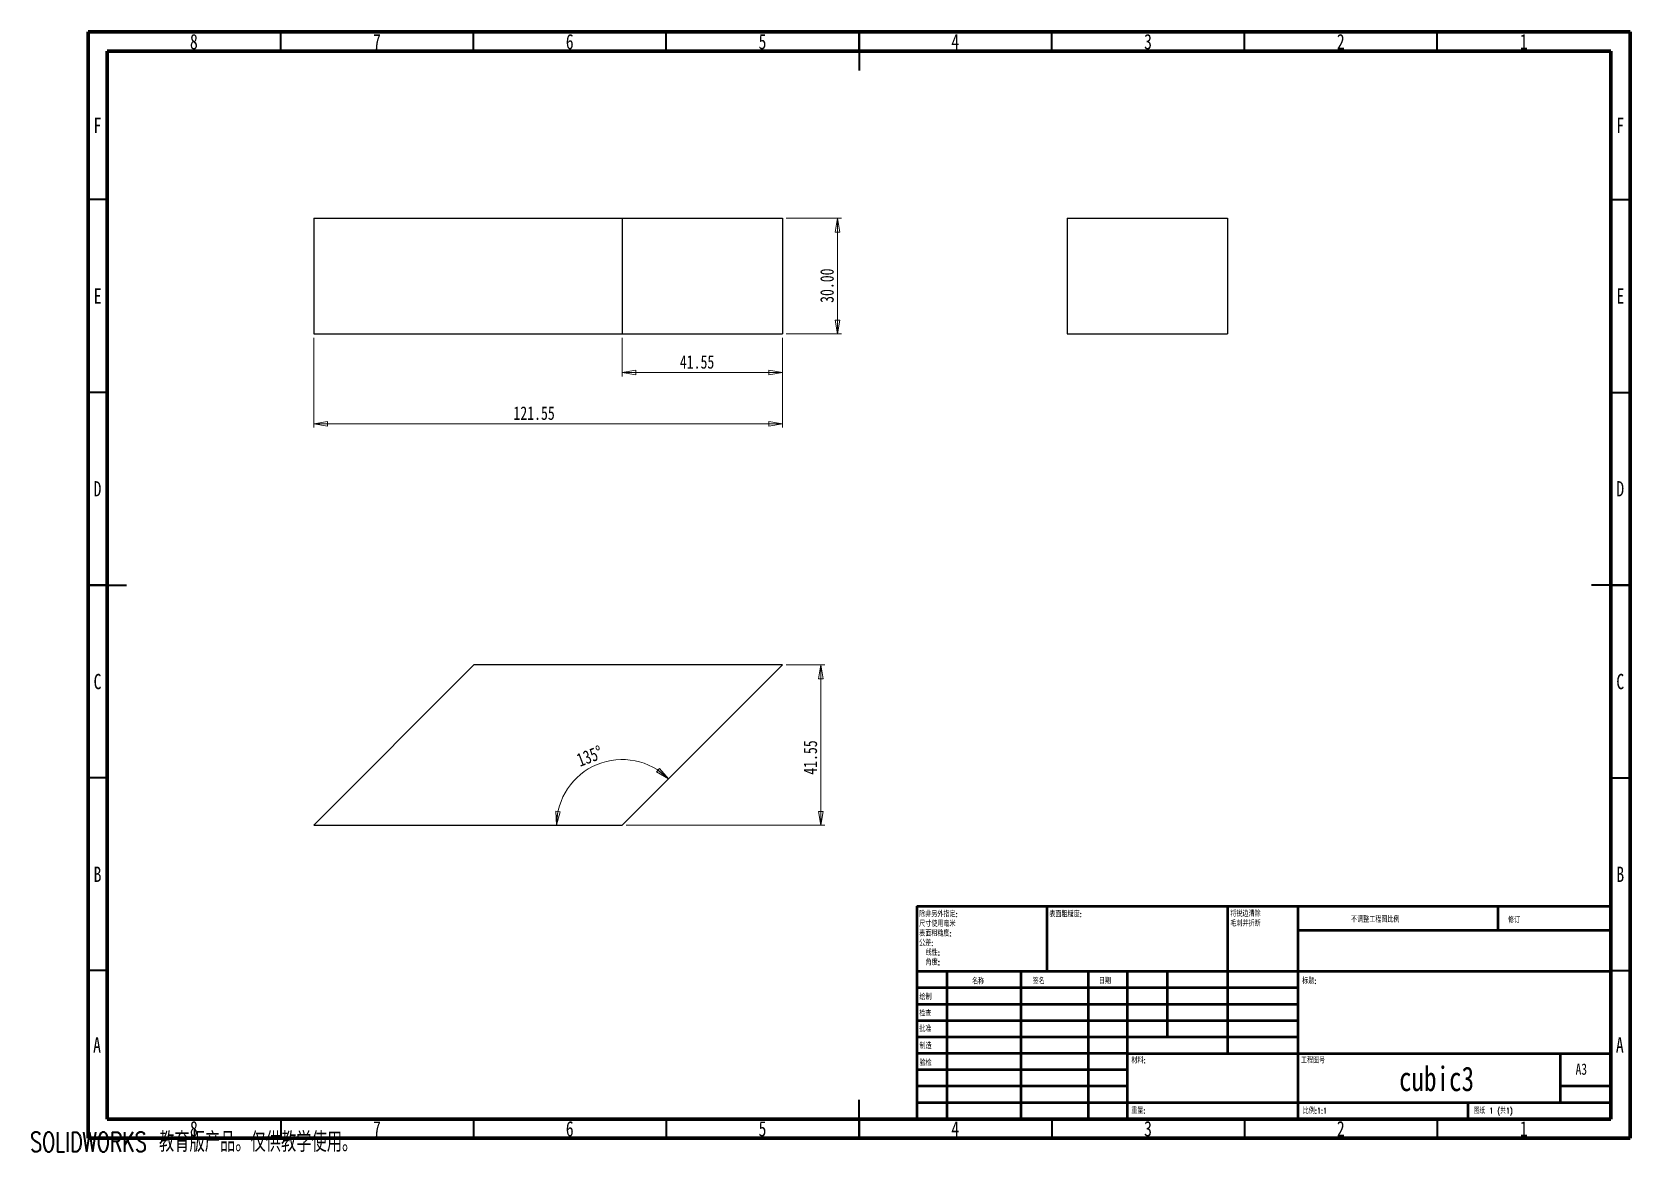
# Model space of a CAD drawing. Header units: millimetres. Extents: x 0 to 415, y 1 to 292.
import ezdxf

# ---------------------------------------------------------------- set-up
doc = ezdxf.new("R2010")
doc.units = ezdxf.units.MM
doc.styles.add('SLDTEXTSTYLE0', font='TXT', dxfattribs={"width": 0.75})
doc.styles.add('SLDTEXTSTYLE1', font='TXT', dxfattribs={"width": 0.75, "bigfont": 'bigfont'})
doc.styles.add('SLDTEXTSTYLE2', font='TXT', dxfattribs={"width": 0.694444, "bigfont": 'bigfont'})
doc.styles.add('SLDTEXTSTYLE3', font='TXT', dxfattribs={"width": 0.7, "bigfont": 'bigfont'})
doc.dimstyles.new('SLDDIMSTYLE0', dxfattribs={"dimtxt": 3.5, "dimasz": 3.556, "dimexe": 0, "dimexo": 0.0625, "dimgap": 0.875, "dimtad": 1, "dimrnd": 1e-09, "dimzin": 12, "dimdsep": 46, "dimtxsty": 'SLDTEXTSTYLE0', "dimblk1": 'CLOSED', "dimblk2": 'CLOSED', "dimsah": 1, "dimcen": 0.09, "dimadec": 0, "dimazin": 3, "dimtfac": 1, "dimtofl": 0, "dimtmove": 0, "dimatfit": 3, "dimldrblk": 'CLOSED', "dimfxl": 1, "dimfrac": 2, "dimtolj": 1, "dimtzin": 12, "dimarcsym": 0})
doc.dimstyles.new('SLDDIMSTYLE1', dxfattribs={"dimtxt": 3.5, "dimasz": 3.556, "dimexe": 0, "dimexo": 0.0625, "dimgap": 0.875, "dimtad": 1, "dimrnd": 1e-09, "dimzin": 4, "dimdsep": 46, "dimtxsty": 'SLDTEXTSTYLE0', "dimblk1": 'CLOSED', "dimblk2": 'CLOSED', "dimsah": 1, "dimcen": 0.09, "dimadec": 0, "dimazin": 1, "dimtfac": 1, "dimtofl": 0, "dimtmove": 0, "dimatfit": 3, "dimldrblk": 'CLOSED', "dimfxl": 1, "dimfrac": 2, "dimtolj": 1, "dimtzin": 12, "dimarcsym": 0})
doc.dimstyles.new('SLDDIMSTYLE2', dxfattribs={"dimtxt": 3.5, "dimasz": 3.556, "dimexe": 0, "dimexo": 0.0625, "dimgap": 0.875, "dimtad": 1, "dimdec": 4, "dimzin": 12, "dimdsep": 46, "dimtxsty": 'SLDTEXTSTYLE0', "dimblk1": 'CLOSED', "dimblk2": 'CLOSED', "dimsah": 1, "dimcen": 0.09, "dimazin": 3, "dimtfac": 1, "dimtofl": 0, "dimtmove": 0, "dimatfit": 3, "dimldrblk": 'CLOSED', "dimfxl": 1, "dimfrac": 2, "dimtolj": 1, "dimtzin": 12, "dimarcsym": 0})

# ---------------------------------------------------------------- blocks, each defined once
blk = doc.blocks.new('SW_NOTE_0')
at = {"color": 0, "linetype": 'Continuous', "lineweight": 0, "char_height": 1.5, "attachment_point": 1, "style": 'SLDTEXTSTYLE1'}
for s, insert in [('除非另外指定:', (0, 1.93)), ('表面粗糙度:', (0, -3.07)), ('尺寸使用毫米', (0, -0.57)), ('公差:', (0, -5.57)), ('线性:', (1.69, -8.07)), ('角度:', (1.69, -10.57))]:
    blk.add_mtext(s, dxfattribs=dict(at, insert=insert))
blk = doc.blocks.new('SW_NOTE_0_1')
at = {"color": 0, "linetype": 'Continuous', "lineweight": 0, "char_height": 1.5, "attachment_point": 1, "style": 'SLDTEXTSTYLE1'}
for s, insert in [('将锐边清除', (0, 1.93)), ('毛刺并折断', (0, -0.57))]:
    blk.add_mtext(s, dxfattribs=dict(at, insert=insert))
blk = doc.blocks.new('_Closed')
at = {"color": 0, "linetype": 'ByBlock', "lineweight": -2}
for p, q in [((-1, 0.166667), (0, 0)), ((-1, 0.166667), (-1, -0.166667)), ((0, 0), (-1, -0.166667)), ((0, 0), (-1, 0))]:
    blk.add_line(p, q, dxfattribs=at)
blk = doc.blocks.new('_D')
at = {"color": 7, "linetype": 'Continuous', "lineweight": 0}
for p, q in [((73.57, 212.66), (73.57, 189.36)), ((195.12, 212.66), (195.12, 189.36)), ((73.57, 190.36), (195.12, 190.36))]:
    blk.add_line(p, q, dxfattribs=at)
at = {"color": 7, "linetype": 'Continuous', "lineweight": 18, "xscale": 3.556, "yscale": 3.556, "rotation": 180}
blk.add_blockref('_Closed', (73.57, 190.36, -20.77), dxfattribs=at)
at = {"color": 7, "linetype": 'Continuous', "lineweight": 18, "xscale": 3.556, "yscale": 3.556}
blk.add_blockref('_Closed', (195.12, 190.36, -20.77), dxfattribs=at)
at = {"color": 7, "linetype": 'Continuous', "lineweight": 18, "insert": (125.36, 194.88), "char_height": 3.5, "attachment_point": 1, "style": 'SLDTEXTSTYLE0'}
blk.add_mtext('121.55', dxfattribs=at)
blk = doc.blocks.new('_D_1')
at = {"color": 7, "linetype": 'Continuous', "lineweight": 0}
for p, q in [((153.57, 212.66), (153.57, 202.66)), ((195.12, 212.66), (195.12, 202.66)), ((153.57, 203.66), (195.12, 203.66))]:
    blk.add_line(p, q, dxfattribs=at)
at = {"color": 7, "linetype": 'Continuous', "lineweight": 18, "xscale": 3.556, "yscale": 3.556, "rotation": 180}
blk.add_blockref('_Closed', (153.57, 203.66, -20.77), dxfattribs=at)
at = {"color": 7, "linetype": 'Continuous', "lineweight": 18, "xscale": 3.556, "yscale": 3.556}
blk.add_blockref('_Closed', (195.12, 203.66, -20.77), dxfattribs=at)
at = {"color": 7, "linetype": 'Continuous', "lineweight": 18, "insert": (168.53, 208.17), "char_height": 3.5, "attachment_point": 1, "style": 'SLDTEXTSTYLE0'}
blk.add_mtext('41.55', dxfattribs=at)
blk = doc.blocks.new('_D_2')
at = {"color": 7, "linetype": 'Continuous', "lineweight": 0}
for p, q in [((196.12, 243.66), (210.44, 243.66)), ((209.44, 243.66), (209.44, 213.66)), ((196.12, 213.66), (210.44, 213.66))]:
    blk.add_line(p, q, dxfattribs=at)
at = {"color": 7, "linetype": 'Continuous', "lineweight": 18, "xscale": 3.556, "yscale": 3.556}
for p, rotation in [((209.44, 243.66, -20.77), 90), ((209.44, 213.66, -20.77), 270)]:
    blk.add_blockref('_Closed', p, dxfattribs=dict(at, rotation=rotation))
at = {"color": 7, "linetype": 'Continuous', "lineweight": 18, "insert": (204.93, 221.72), "char_height": 3.5, "attachment_point": 1, "rotation": 90, "style": 'SLDTEXTSTYLE0'}
blk.add_mtext('30.00', dxfattribs=at)
blk = doc.blocks.new('_D_3')
at = {"color": 7, "linetype": 'Continuous', "lineweight": 0}
for p, q in [((196.12, 127.79), (206.12, 127.79)), ((205.12, 127.79), (205.12, 86.24)), ((154.57, 86.24), (206.12, 86.24))]:
    blk.add_line(p, q, dxfattribs=at)
at = {"color": 7, "linetype": 'Continuous', "lineweight": 18, "xscale": 3.556, "yscale": 3.556}
for p, rotation in [((205.12, 127.79, -15), 90), ((205.12, 86.24, -15), 270)]:
    blk.add_blockref('_Closed', p, dxfattribs=dict(at, rotation=rotation))
at = {"color": 7, "linetype": 'Continuous', "lineweight": 18, "insert": (200.61, 99.32), "char_height": 3.5, "attachment_point": 1, "rotation": 90, "style": 'SLDTEXTSTYLE0'}
blk.add_mtext('41.55', dxfattribs=at)
blk = doc.blocks.new('_D_4')
at = {"color": 7, "linetype": 'Continuous', "lineweight": 18}
blk.add_arc((153.57, 86.24), 17.02, 45, 180, dxfattribs=at)
at = {"color": 7, "linetype": 'Continuous', "lineweight": 18, "xscale": 3.556, "yscale": 3.556}
for p, rotation in [((165.6, 98.27, -15), 320.9010063532), ((136.55, 86.24, -15), 264.0989936468)]:
    blk.add_blockref('_Closed', p, dxfattribs=dict(at, rotation=rotation))
at = {"color": 7, "linetype": 'Continuous', "lineweight": 18, "insert": (141.38, 104.62), "char_height": 3.5, "attachment_point": 1, "rotation": 20.9458, "style": 'SLDTEXTSTYLE0'}
blk.add_mtext('135°', dxfattribs=at)

msp = doc.modelspace()

# ---------------------------------------------------------------- linework, layer by layer
at = {"color": 7, "linetype": 'Continuous', "lineweight": 70}
for p, q in [((15, 5), (15, 292)), ((15, 292), (415, 292)), ((415, 292), (415, 5)), ((20, 10), (20, 287)), ((20, 287), (410, 287)), ((410, 287), (410, 10)), ((410, 10), (20, 10)), ((415, 5), (15, 5))]:
    msp.add_line(p, q, dxfattribs=at)
at = {"color": 7, "linetype": 'Continuous', "lineweight": 35}
for p, q in [((65, 287), (65, 292)), ((115, 287), (115, 292)), ((165, 287), (165, 292)), ((215, 292), (215, 282)), ((215, 287), (215, 292)), ((265, 287), (265, 292)), ((315, 287), (315, 292)), ((365, 287), (365, 292)), ((20, 248.5), (15, 248.5)), ((410, 248.5), (415, 248.5)), ((20, 198.5), (15, 198.5)), ((410, 198.5), (415, 198.5)), ((15, 148.5), (25, 148.5)), ((20, 148.5), (15, 148.5)), ((415, 148.5), (405, 148.5)), ((410, 148.5), (415, 148.5)), ((20, 98.5), (15, 98.5)), ((410, 98.5), (415, 98.5)), ((20, 48.5), (15, 48.5)), ((410, 48.5), (415, 48.5)), ((215, 5), (215, 15)), ((65, 10), (65, 5)), ((115, 10), (115, 5)), ((165, 10), (165, 5)), ((215, 10), (215, 5)), ((265, 10), (265, 5)), ((315, 10), (315, 5)), ((365, 10), (365, 5))]:
    msp.add_line(p, q, dxfattribs=at)
at = {"color": 7, "linetype": 'Continuous', "lineweight": 25}
for p, q in [((73.56979, 243.66074), (73.56979, 213.66074)), ((73.56979, 243.66074), (153.56979, 243.66074)), ((153.56979, 243.66074), (153.56979, 213.66074)), ((153.56979, 243.66074), (195.11979, 243.66074)), ((195.11979, 243.66074), (195.11979, 213.66074)), ((269.01028, 243.66074), (269.01028, 213.66074)), ((269.01028, 243.66074), (310.56028, 243.66074)), ((310.56028, 243.66074), (310.56028, 213.66074)), ((73.56979, 213.66074), (153.56979, 213.66074)), ((153.56979, 213.66074), (195.11979, 213.66074)), ((269.01028, 213.66074), (310.56028, 213.66074)), ((115.11979, 127.78666), (73.56979, 86.23666)), ((195.11979, 127.78666), (115.11979, 127.78666)), ((153.56979, 86.23666), (195.11979, 127.78666)), ((73.56979, 86.23666), (153.56979, 86.23666))]:
    msp.add_line(p, q, dxfattribs=at)
at = {"color": 7, "linetype": 'Continuous', "lineweight": 50}
for p, q in [((230, 65.25), (410, 65.25)), ((230, 65.25), (230, 10)), ((263.8, 48.25), (263.8, 65.25)), ((310.6, 65.25), (310.6, 27)), ((328.8, 65.25), (328.8, 10)), ((380.8, 58.875), (380.8, 65.25)), ((410, 58.875), (328.8, 58.875)), ((410, 48.25), (230, 48.25)), ((237.8, 48.25), (237.8, 10)), ((256.99095, 48.25), (256.99095, 10)), ((274.39893, 48.25), (274.39893, 10)), ((284.6, 10), (284.6, 48.25)), ((295, 31.25), (295, 48.25)), ((328.8, 44), (230, 44)), ((328.8, 39.75), (230, 39.75)), ((328.8, 35.5), (230, 35.5)), ((328.8, 31.25), (230, 31.25)), ((284.6, 27), (230, 27)), ((284.6, 27), (410, 27)), ((397, 14.25), (397, 27)), ((284.6, 22.74993), (230, 22.74993)), ((284.6, 18.5), (230, 18.5)), ((410, 18.5), (397, 18.5)), ((230, 14.25), (410, 14.25)), ((373, 10), (373, 14.25))]:
    msp.add_line(p, q, dxfattribs=at)

# ---------------------------------------------------------------- block references
at = {"color": 7, "linetype": 'Continuous', "lineweight": 0}
for name, p in [('SW_NOTE_0', (230.59367, 61.98737)), ('SW_NOTE_0_1', (311.30922, 62.06949))]:
    msp.add_blockref(name, p, dxfattribs=at)

# ---------------------------------------------------------------- texts
for s, insert, char_height, attachment_point, style in [('8', (42.46004, 291.47636), 3.96875, 2, 'SLDTEXTSTYLE0'), ('7', (89.96004, 291.47636), 3.96875, 2, 'SLDTEXTSTYLE0'), ('6', (139.96004, 291.47636), 3.96875, 2, 'SLDTEXTSTYLE0'), ('5', (189.96004, 291.47636), 3.96875, 2, 'SLDTEXTSTYLE0'), ('4', (239.96004, 291.47636), 3.96875, 2, 'SLDTEXTSTYLE0'), ('3', (289.96004, 291.47636), 3.96875, 2, 'SLDTEXTSTYLE0'), ('2', (339.96004, 291.47636), 3.96875, 2, 'SLDTEXTSTYLE0'), ('1', (387.46004, 291.47636), 3.96875, 2, 'SLDTEXTSTYLE0'), ('F', (17.45774, 269.72636), 3.96875, 2, 'SLDTEXTSTYLE0'), ('F', (412.45774, 269.72636), 3.96875, 2, 'SLDTEXTSTYLE0'), ('E', (17.50781, 225.47636), 3.96875, 2, 'SLDTEXTSTYLE0'), ('E', (412.50781, 225.47636), 3.96875, 2, 'SLDTEXTSTYLE0'), ('D', (17.45269, 175.47636), 3.96875, 2, 'SLDTEXTSTYLE0'), ('D', (412.45269, 175.47636), 3.96875, 2, 'SLDTEXTSTYLE0'), ('C', (17.45866, 125.47636), 3.96875, 2, 'SLDTEXTSTYLE0'), ('C', (412.45866, 125.47636), 3.96875, 2, 'SLDTEXTSTYLE0'), ('B', (17.4706, 75.47636), 3.96875, 2, 'SLDTEXTSTYLE0'), ('B', (412.4706, 75.47636), 3.96875, 2, 'SLDTEXTSTYLE0'), ('表面粗糙度:', (264.37129, 63.91927), 1.5, 1, 'SLDTEXTSTYLE1'), ('不调整工程图比例', (342.61464, 62.53299), 1.5, 1, 'SLDTEXTSTYLE1'), ('修订', (383.32758, 62.33491), 1.5, 1, 'SLDTEXTSTYLE1'), ('名称', (244.32224, 46.50148), 1.5, 1, 'SLDTEXTSTYLE1'), ('签名', (260.03359, 46.56176), 1.5, 1, 'SLDTEXTSTYLE1'), ('日期', (277.2147, 46.57618), 1.5, 1, 'SLDTEXTSTYLE1'), ('标题:', (329.95619, 46.57618), 1.5, 1, 'SLDTEXTSTYLE1'), ('绘制', (230.68467, 42.42971), 1.5, 1, 'SLDTEXTSTYLE1'), ('检查', (230.62358, 38.15441), 1.5, 1, 'SLDTEXTSTYLE1'), ('批准', (230.62163, 34.17683), 1.5, 1, 'SLDTEXTSTYLE1'), ('A', (17.33969, 31.22636), 3.96875, 2, 'SLDTEXTSTYLE0'), ('制造', (230.68219, 29.7337), 1.5, 1, 'SLDTEXTSTYLE1'), ('A', (412.33969, 31.22636), 3.96875, 2, 'SLDTEXTSTYLE0'), ('验检', (230.67686, 25.34965), 1.5, 1, 'SLDTEXTSTYLE1'), ('材料:', (285.64586, 25.98606), 1.5, 1, 'SLDTEXTSTYLE1'), ('工程图号', (329.62865, 25.98606), 1.5, 1, 'SLDTEXTSTYLE1'), ('cubic3', (364.81849, 23.60691), 6.35, 2, 'SLDTEXTSTYLE0'), ('A3', (400.87116, 24.40639), 2.910417, 1, 'SLDTEXTSTYLE0'), ('重量:', (285.61781, 12.94931), 1.4986, 1, 'SLDTEXTSTYLE1'), ('比例:1:1', (330.07397, 12.90009), 1.5, 1, 'SLDTEXTSTYLE1'), ('图纸 1 (共1)', (374.47829, 12.90009), 1.5, 1, 'SLDTEXTSTYLE2'), ('8', (42.46004, 9.47636), 3.96875, 2, 'SLDTEXTSTYLE0'), ('7', (89.96004, 9.47636), 3.96875, 2, 'SLDTEXTSTYLE0'), ('6', (139.96004, 9.47636), 3.96875, 2, 'SLDTEXTSTYLE0'), ('5', (189.96004, 9.47636), 3.96875, 2, 'SLDTEXTSTYLE0'), ('4', (239.96004, 9.47636), 3.96875, 2, 'SLDTEXTSTYLE0'), ('3', (289.96004, 9.47636), 3.96875, 2, 'SLDTEXTSTYLE0'), ('2', (339.96004, 9.47636), 3.96875, 2, 'SLDTEXTSTYLE0'), ('1', (387.46004, 9.47636), 3.96875, 2, 'SLDTEXTSTYLE0')]:
    msp.add_mtext(s, dxfattribs=dict(at, insert=insert, char_height=char_height, attachment_point=attachment_point, style=style))
at = {"color": 7, "linetype": 'Continuous', "insert": (0, 6.62336), "char_height": 5.1381, "attachment_point": 1, "style": 'SLDTEXTSTYLE3'}
msp.add_mtext('SOLIDWORKS 教育版产品。仅供教学使用。', dxfattribs=at)

# ---------------------------------------------------------------- dimensions: what is measured, and where the dimension line sits
at = {"color": 7, "linetype": 'Continuous', "lineweight": 18}
for base, p1, p2, dimstyle, picture, middle in [((209.43681, 213.66074), (195.11979, 243.66074), (195.11979, 213.66074), 'SLDDIMSTYLE1', '_D_2', (209.43681, 227.53436)), ((205.11979, 86.23666), (195.11979, 127.78666), (153.56979, 86.23666), 'SLDDIMSTYLE0', '_D_3', (205.11979, 105.13436))]:
    dim = msp.add_linear_dim(base=base, p1=p1, p2=p2, angle=90, dimstyle=dimstyle, dxfattribs=at)
    dim.commit()
    dim.dimension.update_dxf_attribs({"geometry": picture, "text_midpoint": middle, "dimtype": 160})
for base, p1, picture, middle in [((195.11979, 190.3638), (73.56979, 213.66074), '_D', (132.46748, 190.3638)), ((195.11979, 203.66074), (153.56979, 213.66074), '_D_1', (174.34479, 203.66074))]:
    dim = msp.add_linear_dim(base=base, p1=p1, p2=(195.11979, 213.66074), dimstyle='SLDDIMSTYLE0', dxfattribs=at)
    dim.commit()
    dim.dimension.update_dxf_attribs({"geometry": picture, "text_midpoint": middle, "dimtype": 160})
dim = msp.add_angular_dim_2l(base=(147.05704, 101.95982), line1=((73.56979, 86.23666), (153.56979, 86.23666)), line2=((153.56979, 86.23666), (195.11979, 127.78666)), dimstyle='SLDDIMSTYLE2', dxfattribs=at)
dim.commit()
dim.dimension.update_dxf_attribs({"geometry": '_D_4', "text_midpoint": (147.48589, 102.13067), "dimtype": 162})

doc.saveas('drawing.dxf')
